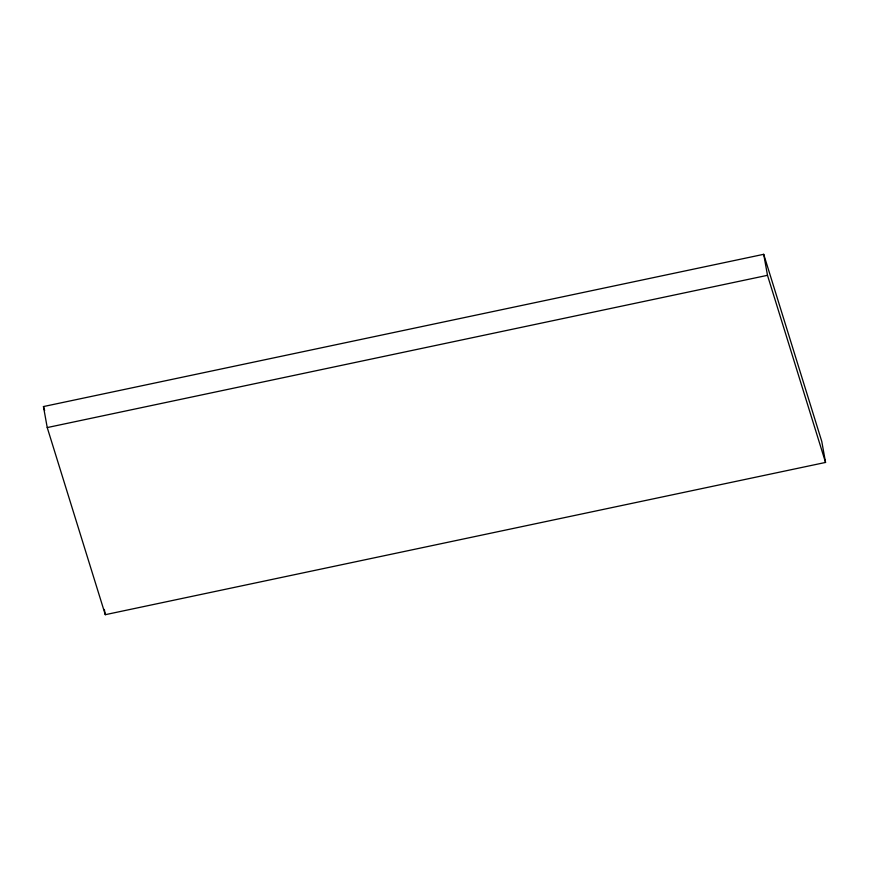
<?xml version="1.0" encoding="UTF-8"?>
<svg xmlns="http://www.w3.org/2000/svg" width="869" height="869" viewBox="0 0 869 869"><rect width="100%" height="100%" fill="white"/><g stroke="black" fill="none" stroke-linecap="round" stroke-linejoin="round"><path stroke-width="1.3" d="M43.45 406.562L763.71 254.313L821.77 441.43L825.55 462.438L105.29 614.687L47.23 427.57L43.45 406.562L44.656 410.44M47.23 427.57L767.49 275.321L825.55 462.438M763.71 254.313L767.49 275.321M104.345 609.441L105.29 614.687"/></g></svg>
